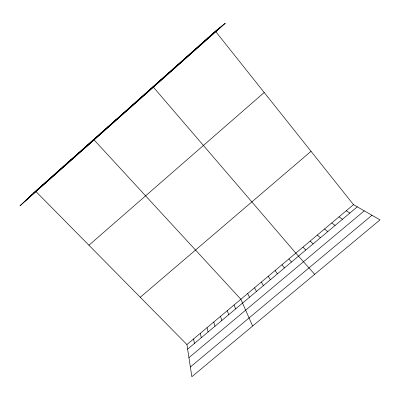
<?xml version="1.0" encoding="UTF-8"?>
<svg xmlns="http://www.w3.org/2000/svg" width="400" height="400" viewBox="0 0 400 400"><rect width="100%" height="100%" fill="white"/><g stroke="black" fill="none" stroke-linecap="round" stroke-linejoin="round"><path stroke-width="0.6" d="M137.895 100.31L138.085 100.035M130.3 107.06L130.64 106.655M122.73 113.795L123.215 113.255M115.175 120.51L115.81 119.84M107.645 127.21L108.425 126.41M100.13 133.89L101.055 132.96M86.135 146.995L93.705 139.495L240.865 299.26L252.625 326.055M85.16 147.2L86.375 146.01M77.705 153.83L79.065 152.515M70.27 160.445L71.775 159M62.855 167.04L64.5 165.465M55.455 173.615L57.245 171.92M48.08 180.175L50.01 178.355M40.72 186.72L42.79 184.77M35.59 191.175L20 205.795L225.275 23.285L215.445 31.24L35.59 191.175L186.925 344.56L191.85 376.715L380 219.875L353.505 204.665L215.445 31.24M33.38 193.245L216.83 30.12M29.285 197.085L219.41 28.03M24.75 201.34L222.27 25.715M88.93 245.24L264.2 92.485M140.27 297.275L311.03 151.31M186.925 344.56L353.505 204.665M187.63 349.17L357.29 206.835M188.93 357.665L364.28 210.85M190.36 367.01L371.98 215.27M207.57 38.245L208.795 37.265M199.715 45.23L200.78 44.395M191.88 52.195L192.785 51.5M184.07 59.14L184.81 58.59M176.275 66.07L176.86 65.66M168.505 72.98L168.935 72.71M160.755 79.87L161.025 79.74M153.835 86.805L153.025 86.745L295.81 253.115L314.68 274.325M346.23 210.77L349.88 213.055M338.975 216.865L342.485 219.255M331.74 222.945L335.115 225.445M324.52 229.005L327.755 231.615M317.315 235.055L320.415 237.77M310.13 241.09L313.095 243.915M302.96 247.11L305.795 250.04M288.885 258.93L291.455 262.07M281.975 264.735L284.42 267.97M275.085 270.52L277.4 273.86M268.21 276.295L270.395 279.735M261.35 282.06L263.41 285.6M254.505 287.805L256.44 291.445M247.675 293.54L249.485 297.28M234.065 304.97L235.625 308.905M227.285 310.665L228.72 314.7M220.52 316.345L221.835 320.475M213.77 322.015L214.96 326.245M207.035 327.67L208.105 331.995M200.315 333.315L201.265 337.735M193.61 338.945L194.44 343.46"/></g></svg>
